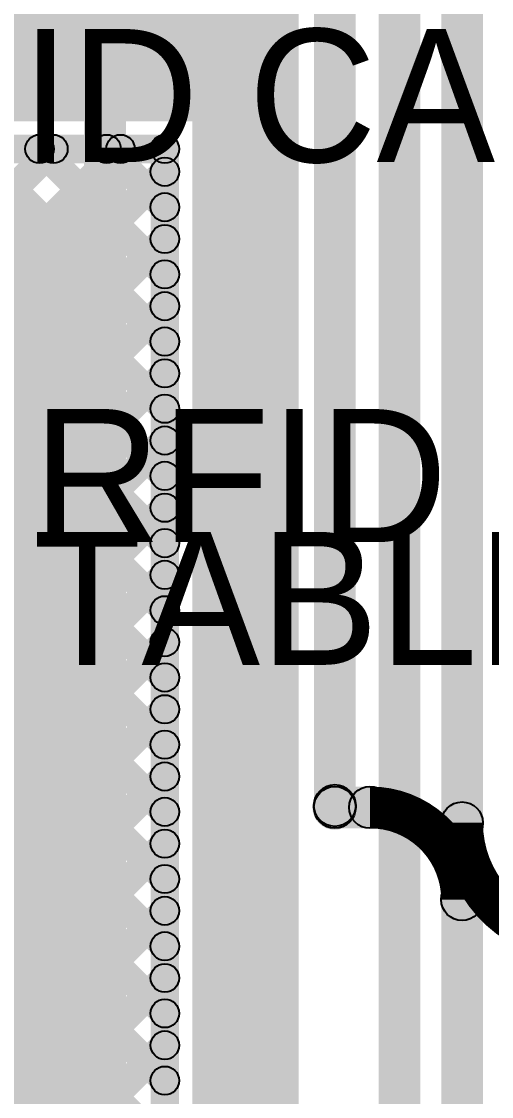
# Model space of a CAD drawing. Header units: millimetres. Extents: x 0 to 210, y 0 to 213.
# Drawn here: x 2.053 to 2.3, y 0.738 to 1.304 of the extents above; entities that cross this region are included whole.
import ezdxf

# ---------------------------------------------------------------- set-up
doc = ezdxf.new("R2010")
doc.units = ezdxf.units.MM
doc.header["$MEASUREMENT"] = 0
for name, color, linetype in [('BottomLayer', 5, 'Continuous'), ('TopLayer', 1, 'Continuous'), ('TopOverlay', 2, 'Continuous'), ('ViaHoleLayer', 16, 'Continuous')]:
    doc.layers.add(name, color=color, linetype=linetype)

msp = doc.modelspace()

# ---------------------------------------------------------------- hatches: boundary and pattern name
at = {"layer": 'BottomLayer'}
for points in [[(2.108, 0.47), (2.086, 0.47), (2.086, 2.438), (2.108, 2.438)], [(2.197, 0.3777), (2.175, 0.3777), (2.175, 2.39656), (2.197, 2.39656)], [(2.229, 0.891), (2.207, 0.891), (2.207, 2.23785), (2.229, 2.23785)], [(2.241, 2.18), (2.263, 2.18), (2.263, 0.57503), (2.241, 0.57503)], [(2.296, 0.88189), (2.274, 0.88189), (2.274, 1.95369), (2.296, 1.95369)]]:
    msp.add_hatch(color=5, dxfattribs=at).paths.add_polyline_path(points)
h = msp.add_hatch(color=5, dxfattribs=at)
edge = h.paths.add_edge_path()
edge.add_arc((2.218, 0.89), 0.01181, 0, 360)
h = msp.add_hatch(color=5, dxfattribs=at)
edge = h.paths.add_edge_path()
edge.add_arc((2.218, 0.891), 0.011, 0, 360)
h = msp.add_hatch(color=5, dxfattribs=at)
edge = h.paths.add_edge_path()
edge.add_arc((2.285, 0.88189), 0.011, 0, 360)
h = msp.add_hatch(color=5, dxfattribs=at)
edge = h.paths.add_edge_path()
edge.add_arc((2.285, 0.88189), 0.011, 0, 360)
at = {"layer": 'TopLayer'}
for points in [[(1.75398, 1.251), (2.199, 1.251), (2.199, 1.416), (1.75398, 1.416)], [(1.63454, 1.26495), (1.64515, 1.27556), (2.1338, 0.7869), (2.1232, 0.7763)], [(1.66989, 1.26495), (1.6805, 1.27556), (2.1338, 0.82226), (2.1232, 0.81165)], [(2.143, 0.34646), (2.199, 0.34646), (2.199, 1.266), (2.143, 1.266)], [(1.73901, 1.2312), (1.74961, 1.2418), (2.1338, 0.85761), (2.1232, 0.84701)], [(1.73948, 1.229), (1.73948, 1.244), (2.1285, 1.244), (2.1285, 1.229)], [(1.77436, 1.2312), (1.78497, 1.2418), (2.1338, 0.89297), (2.1232, 0.88236)], [(1.8105, 0.96658), (1.79989, 0.97719), (2.06451, 1.2418), (2.07511, 1.2312)], [(1.80972, 1.2312), (1.82032, 1.2418), (2.1338, 0.92832), (2.1232, 0.91772)], [(1.84585, 0.96658), (1.83525, 0.97719), (2.09986, 1.2418), (2.11047, 1.2312)], [(1.84507, 1.2312), (1.85568, 1.2418), (2.1338, 0.96368), (2.1232, 0.95307)], [(1.88043, 1.2312), (1.89103, 1.2418), (2.1338, 0.99903), (2.1232, 0.98843)], [(1.91578, 1.2312), (1.92639, 1.2418), (2.1338, 1.03439), (2.1232, 1.02378)], [(1.95114, 1.2312), (1.96174, 1.2418), (2.1338, 1.06974), (2.1232, 1.05914)], [(1.98649, 1.2312), (1.9971, 1.2418), (2.1338, 1.1051), (2.1232, 1.09449)], [(2.02185, 1.2312), (2.03245, 1.2418), (2.1338, 1.14045), (2.1232, 1.12985)], [(2.0572, 1.2312), (2.06781, 1.2418), (2.1338, 1.17581), (2.1232, 1.1652)], [(2.09256, 1.2312), (2.10317, 1.2418), (2.1338, 1.21117), (2.1232, 1.20056)], [(2.136, 0.56733), (2.121, 0.56733), (2.121, 1.2365), (2.136, 1.2365)], [(1.88121, 0.96658), (1.8706, 0.97719), (2.1232, 1.22978), (2.1338, 1.21918)], [(1.723, 0.633), (2.098, 0.633), (2.098, 1.208), (1.723, 1.208)], [(1.91656, 0.96658), (1.90596, 0.97719), (2.1232, 1.19443), (2.1338, 1.18382)], [(1.91845, 0.93311), (1.90784, 0.94372), (2.1232, 1.15907), (2.1338, 1.14847)], [(1.91845, 0.89776), (1.90784, 0.90836), (2.1232, 1.12372), (2.1338, 1.11311)], [(1.91845, 0.8624), (1.90784, 0.87301), (2.1232, 1.08836), (2.1338, 1.07776)], [(1.91845, 0.82705), (1.90784, 0.83765), (2.1232, 1.05301), (2.1338, 1.0424)], [(1.70377, 0.57702), (1.69317, 0.58762), (2.1232, 1.01765), (2.1338, 1.00704)], [(1.79447, 0.63236), (1.78387, 0.64297), (2.1232, 0.9823), (2.1338, 0.97169)], [(1.90784, 0.95629), (1.91845, 0.9669), (2.1338, 0.75155), (2.1232, 0.74094)], [(1.81064, 0.61318), (1.80004, 0.62378), (2.1232, 0.94694), (2.1338, 0.93633)], [(1.90784, 0.92094), (1.91845, 0.93155), (2.1338, 0.71619), (2.1232, 0.70558)], [(1.80956, 0.57674), (1.79896, 0.58735), (2.1232, 0.91159), (2.1338, 0.90098)], [(2.218, 0.879), (2.218, 0.901), (2.2365, 0.901), (2.2365, 0.879)], [(1.90784, 0.88558), (1.91845, 0.89619), (2.1338, 0.68084), (2.1232, 0.67023)], [(1.83883, 0.57065), (1.82823, 0.58126), (2.1232, 0.87623), (2.1338, 0.86562)], [(1.87419, 0.57065), (1.86358, 0.58126), (2.1232, 0.84088), (2.1338, 0.83027)], [(2.296, 0.621), (2.274, 0.621), (2.274, 0.8415), (2.296, 0.8415)], [(1.9571, 0.61821), (1.9465, 0.62882), (2.1232, 0.80552), (2.1338, 0.79491)], [(1.99246, 0.61821), (1.98185, 0.62882), (2.1232, 0.77016), (2.1338, 0.75956)]]:
    msp.add_hatch(color=1, dxfattribs=at).paths.add_polyline_path(points)
h = msp.add_hatch(color=1, dxfattribs=at)
edge = h.paths.add_edge_path()
edge.add_arc((2.06251, 1.2365), 0.0075, 0, 360)
h = msp.add_hatch(color=1, dxfattribs=at)
edge = h.paths.add_edge_path()
edge.add_arc((2.06981, 1.2365), 0.0075, 0, 360)
h = msp.add_hatch(color=1, dxfattribs=at)
edge = h.paths.add_edge_path()
edge.add_arc((2.09786, 1.2365), 0.0075, 0, 360)
h = msp.add_hatch(color=1, dxfattribs=at)
edge = h.paths.add_edge_path()
edge.add_arc((2.10516, 1.2365), 0.0075, 0, 360)
h = msp.add_hatch(color=1, dxfattribs=at)
edge = h.paths.add_edge_path()
edge.add_arc((2.1285, 1.2365), 0.0075, 0, 360)
h = msp.add_hatch(color=1, dxfattribs=at)
edge = h.paths.add_edge_path()
edge.add_arc((2.1285, 1.2365), 0.0075, 0, 360)
h = msp.add_hatch(color=1, dxfattribs=at)
edge = h.paths.add_edge_path()
edge.add_arc((2.1285, 1.22448), 0.0075, 0, 360)
h = msp.add_hatch(color=1, dxfattribs=at)
edge = h.paths.add_edge_path()
edge.add_arc((2.1285, 1.20586), 0.0075, 0, 360)
h = msp.add_hatch(color=1, dxfattribs=at)
edge = h.paths.add_edge_path()
edge.add_arc((2.1285, 1.18912), 0.0075, 0, 360)
h = msp.add_hatch(color=1, dxfattribs=at)
edge = h.paths.add_edge_path()
edge.add_arc((2.1285, 1.17051), 0.0075, 0, 360)
h = msp.add_hatch(color=1, dxfattribs=at)
edge = h.paths.add_edge_path()
edge.add_arc((2.1285, 1.15377), 0.0075, 0, 360)
h = msp.add_hatch(color=1, dxfattribs=at)
edge = h.paths.add_edge_path()
edge.add_arc((2.1285, 1.13515), 0.0075, 0, 360)
h = msp.add_hatch(color=1, dxfattribs=at)
edge = h.paths.add_edge_path()
edge.add_arc((2.1285, 1.11841), 0.0075, 0, 360)
h = msp.add_hatch(color=1, dxfattribs=at)
edge = h.paths.add_edge_path()
edge.add_arc((2.1285, 1.0998), 0.0075, 0, 360)
h = msp.add_hatch(color=1, dxfattribs=at)
edge = h.paths.add_edge_path()
edge.add_arc((2.1285, 1.08306), 0.0075, 0, 360)
h = msp.add_hatch(color=1, dxfattribs=at)
edge = h.paths.add_edge_path()
edge.add_arc((2.1285, 1.06444), 0.0075, 0, 360)
h = msp.add_hatch(color=1, dxfattribs=at)
edge = h.paths.add_edge_path()
edge.add_arc((2.1285, 1.0477), 0.0075, 0, 360)
h = msp.add_hatch(color=1, dxfattribs=at)
edge = h.paths.add_edge_path()
edge.add_arc((2.1285, 1.02909), 0.0075, 0, 360)
h = msp.add_hatch(color=1, dxfattribs=at)
edge = h.paths.add_edge_path()
edge.add_arc((2.1285, 1.01235), 0.0075, 0, 360)
h = msp.add_hatch(color=1, dxfattribs=at)
edge = h.paths.add_edge_path()
edge.add_arc((2.1285, 0.99373), 0.0075, 0, 360)
h = msp.add_hatch(color=1, dxfattribs=at)
edge = h.paths.add_edge_path()
edge.add_arc((2.1285, 0.97699), 0.0075, 0, 360)
h = msp.add_hatch(color=1, dxfattribs=at)
edge = h.paths.add_edge_path()
edge.add_arc((2.1285, 0.95838), 0.0075, 0, 360)
h = msp.add_hatch(color=1, dxfattribs=at)
edge = h.paths.add_edge_path()
edge.add_arc((2.1285, 0.94164), 0.0075, 0, 360)
h = msp.add_hatch(color=1, dxfattribs=at)
edge = h.paths.add_edge_path()
edge.add_arc((2.1285, 0.92302), 0.0075, 0, 360)
h = msp.add_hatch(color=1, dxfattribs=at)
edge = h.paths.add_edge_path()
edge.add_arc((2.1285, 0.90628), 0.0075, 0, 360)
h = msp.add_hatch(color=1, dxfattribs=at)
edge = h.paths.add_edge_path()
edge.add_arc((2.218, 0.89), 0.01181, 0, 360)
h = msp.add_hatch(color=1, dxfattribs=at)
edge = h.paths.add_edge_path()
edge.add_arc((2.218, 0.89), 0.011, 0, 360)
h = msp.add_hatch(color=1, dxfattribs=at)
edge = h.paths.add_edge_path()
edge.add_arc((2.2365, 0.89), 0.011, 0, 360)
h = msp.add_hatch(color=1, dxfattribs=at)
edge = h.paths.add_edge_path()
edge.add_arc((2.2365, 0.89), 0.011, 0, 360)
h = msp.add_hatch(color=1, dxfattribs=at)
edge = h.paths.add_edge_path()
edge.add_arc((2.1285, 0.88766), 0.0075, 0, 360)
h = msp.add_hatch(color=1, dxfattribs=at)
edge = h.paths.add_edge_path()
edge.add_arc((2.1285, 0.87093), 0.0075, 0, 360)
h = msp.add_hatch(color=1, dxfattribs=at)
edge = h.paths.add_edge_path()
edge.add_arc((2.1285, 0.85231), 0.0075, 0, 360)
h = msp.add_hatch(color=1, dxfattribs=at)
edge = h.paths.add_edge_path()
edge.add_arc((2.285, 0.8415), 0.011, 0, 360)
h = msp.add_hatch(color=1, dxfattribs=at)
edge = h.paths.add_edge_path()
edge.add_arc((2.285, 0.8415), 0.011, 0, 360)
h = msp.add_hatch(color=1, dxfattribs=at)
edge = h.paths.add_edge_path()
edge.add_arc((2.1285, 0.83557), 0.0075, 0, 360)
h = msp.add_hatch(color=1, dxfattribs=at)
edge = h.paths.add_edge_path()
edge.add_arc((2.1285, 0.81695), 0.0075, 0, 360)
h = msp.add_hatch(color=1, dxfattribs=at)
edge = h.paths.add_edge_path()
edge.add_arc((2.1285, 0.80022), 0.0075, 0, 360)
h = msp.add_hatch(color=1, dxfattribs=at)
edge = h.paths.add_edge_path()
edge.add_arc((2.1285, 0.7816), 0.0075, 0, 360)
h = msp.add_hatch(color=1, dxfattribs=at)
edge = h.paths.add_edge_path()
edge.add_arc((2.1285, 0.76486), 0.0075, 0, 360)
h = msp.add_hatch(color=1, dxfattribs=at)
edge = h.paths.add_edge_path()
edge.add_arc((2.1285, 0.74624), 0.0075, 0, 360)
at = {"layer": 'ViaHoleLayer'}
h = msp.add_hatch(color=16, dxfattribs=at)
edge = h.paths.add_edge_path()
edge.add_arc((2.218, 0.89), 0.00591, 0, 360)

# ---------------------------------------------------------------- linework, layer by layer
at = {"layer": 'BottomLayer', "const_width": 0.022}
msp.add_lwpolyline([(2.3472, 0.81968, -0.414214), (2.285, 0.88189)], format="xyb", dxfattribs=at)
at = {"layer": 'BottomLayer'}
for centre in [(2.218, 0.891), (2.285, 0.88189), (2.285, 0.88189)]:
    msp.add_circle(centre, 0.011, dxfattribs=at)
at = {"layer": 'TopLayer', "const_width": 0.022}
msp.add_lwpolyline([(2.2365, 0.89, -0.414214), (2.285, 0.8415)], format="xyb", dxfattribs=at)
at = {"layer": 'TopLayer'}
for centre, radius in [((2.06251, 1.2365), 0.0075), ((2.06981, 1.2365), 0.0075), ((2.09786, 1.2365), 0.0075), ((2.10516, 1.2365), 0.0075), ((2.1285, 1.2365), 0.0075), ((2.1285, 1.2365), 0.0075), ((2.1285, 1.22448), 0.0075), ((2.1285, 1.20586), 0.0075), ((2.1285, 1.18912), 0.0075), ((2.1285, 1.17051), 0.0075), ((2.1285, 1.15377), 0.0075), ((2.1285, 1.13515), 0.0075), ((2.1285, 1.11841), 0.0075), ((2.1285, 1.0998), 0.0075), ((2.1285, 1.08306), 0.0075), ((2.1285, 1.06444), 0.0075), ((2.1285, 1.0477), 0.0075), ((2.1285, 1.02909), 0.0075), ((2.1285, 1.01235), 0.0075), ((2.1285, 0.99373), 0.0075), ((2.1285, 0.97699), 0.0075), ((2.1285, 0.95838), 0.0075), ((2.1285, 0.94164), 0.0075), ((2.1285, 0.92302), 0.0075), ((2.1285, 0.90628), 0.0075), ((2.218, 0.89), 0.011), ((2.2365, 0.89), 0.011), ((2.2365, 0.89), 0.011), ((2.1285, 0.88766), 0.0075), ((2.1285, 0.87093), 0.0075), ((2.1285, 0.85231), 0.0075), ((2.285, 0.8415), 0.011), ((2.285, 0.8415), 0.011), ((2.1285, 0.83557), 0.0075), ((2.1285, 0.81695), 0.0075), ((2.1285, 0.80022), 0.0075), ((2.1285, 0.7816), 0.0075), ((2.1285, 0.76486), 0.0075), ((2.1285, 0.74624), 0.0075)]:
    msp.add_circle(centre, radius, dxfattribs=at)

# ---------------------------------------------------------------- texts
at = {"layer": 'TopOverlay'}
for s, p in [('RFID CAROUSEL', (1.928, 1.22959)), ('RFID', (2.059, 1.02963)), ('TABLET', (2.059, 0.965))]:
    msp.add_text(s, height=0.07, rotation=360, dxfattribs=at).set_placement(p)

doc.saveas('drawing.dxf')
